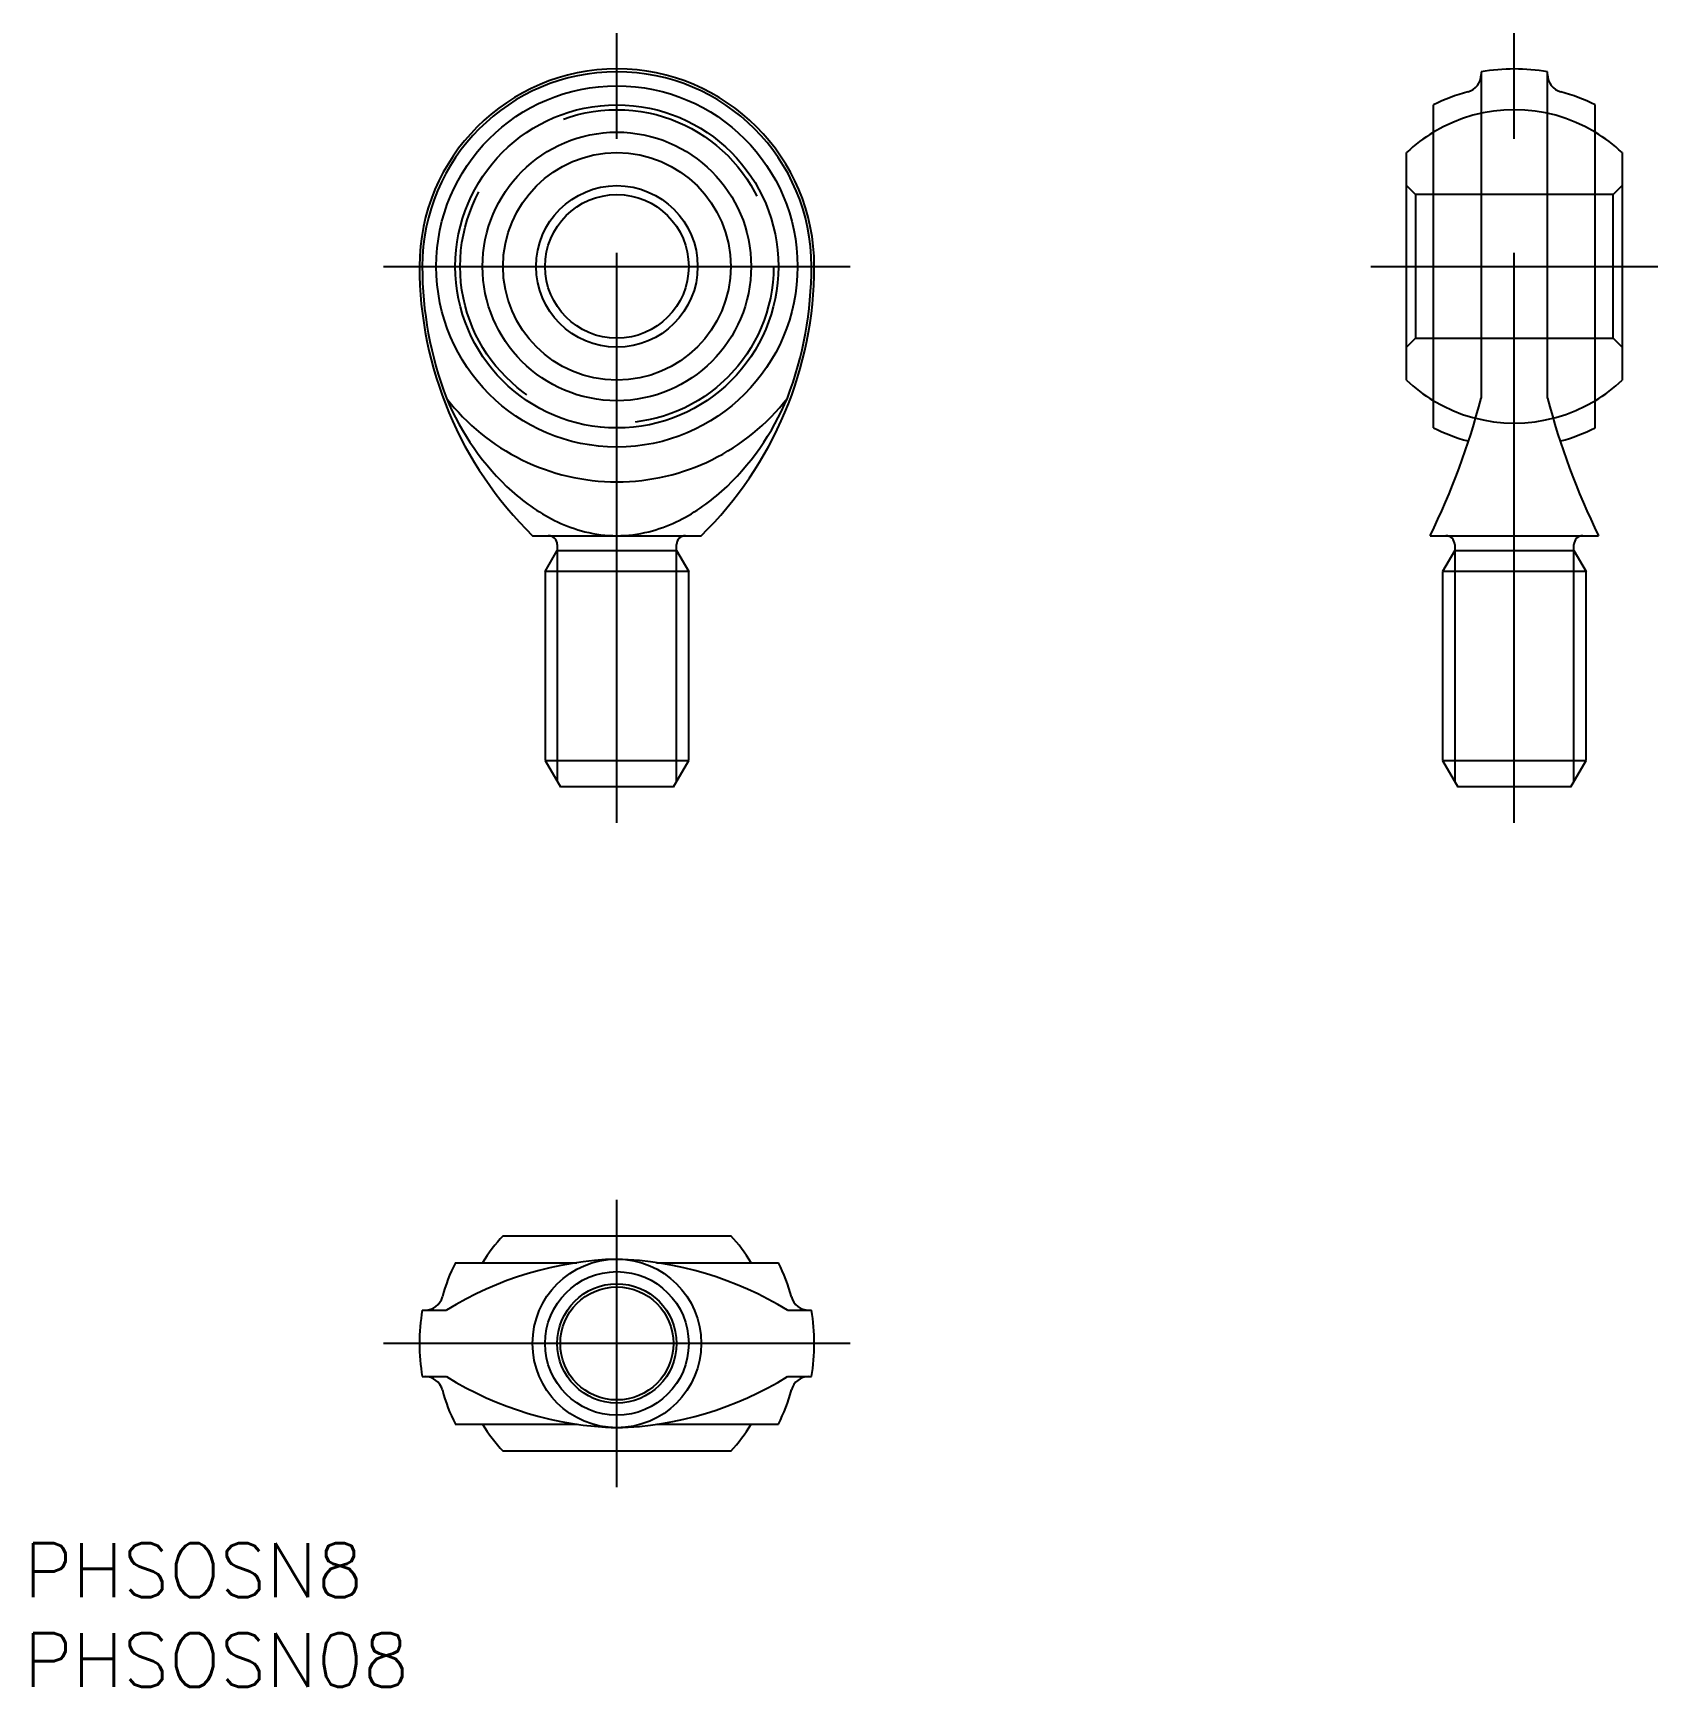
# Model space of a CAD drawing. Extents: x -32.5 to 58, y -19.1 to 73.
import ezdxf

# ---------------------------------------------------------------- set-up
doc = ezdxf.new("R2010")
doc.units = 0
doc.linetypes.add('CENTER', pattern=[50.8, 31.75, -6.35, 6.35, -6.35])
doc.linetypes.add('DASHED', pattern=[19.05, 12.7, -6.35])
doc.layers.get('0').update_dxf_attribs({"linetype": 'CONTINUOUS'})
doc.layers.add('CENTER', color=1, linetype='CENTER')
doc.styles.get("Standard").update_dxf_attribs({"font": 'txt.shx', "height": 3, "bigfont": 'bigfont.shx'})

msp = doc.modelspace()

# ---------------------------------------------------------------- linework, layer by layer
at = {"color": 7, "linetype": 'CONTINUOUS'}
for p, q in [((48.15, 70.843), (48.15, 52.669)), ((51.85, 52.669), (51.85, 70.843)), ((45.5, 51), (45.5, 69)), ((54.5, 51), (54.5, 69)), ((44, 53.659), (44, 66.341)), ((56, 66.341), (56, 53.659)), ((-4.697, 45), (4.697, 45)), ((-3.323, 44.5), (-3.323, 44.172)), ((3.324, 44.172), (3.324, 44.5)), ((45.303, 45), (54.697, 45)), ((46.676, 44.5), (46.676, 44.172)), ((53.323, 44.172), (53.323, 44.5)), ((-4, 43), (-3.323, 44.172)), ((-3.323, 44.172), (3.324, 44.172)), ((3.324, 44.172), (4, 43)), ((46.676, 44.172), (46, 43)), ((46.676, 44.172), (53.323, 44.172)), ((53.323, 44.172), (54, 43)), ((-4, 43), (-4, 32.472)), ((4, 43), (-4, 43)), ((4, 32.472), (4, 43)), ((46, 43), (46, 32.472)), ((54, 43), (46, 43)), ((54, 32.472), (54, 43)), ((-4, 32.472), (4, 32.472)), ((-4, 32.472), (-3.15, 31)), ((3.15, 31), (4, 32.472)), ((46, 32.472), (54, 32.472)), ((46, 32.472), (46.85, 31)), ((53.15, 31), (54, 32.472)), ((3.15, 31), (-3.15, 31)), ((53.15, 31), (46.85, 31)), ((-6.341, 6), (6.341, 6)), ((-9, 4.5), (-2.225, 4.5)), ((2.213, 4.5), (9, 4.5)), ((-10.843, 1.85), (-9.5, 1.85)), ((9.5, 1.85), (10.843, 1.85)), ((-10.843, -1.85), (-9.5, -1.85)), ((9.5, -1.85), (10.843, -1.85)), ((-9, -4.5), (-2.213, -4.5)), ((2.225, -4.5), (9, -4.5)), ((6.341, -6), (-6.341, -6))]:
    msp.add_line(p, q, dxfattribs=at)
at = {"color": 3, "linetype": 'DASHED'}
for p, q in [((44.5, 64), (44, 64.5)), ((55.5, 64), (56, 64.5)), ((44.5, 64), (44.5, 56)), ((55.5, 64), (44.5, 64)), ((55.5, 56), (55.5, 64)), ((44.5, 56), (44, 55.5)), ((44.5, 56), (55.5, 56)), ((55.5, 56), (56, 55.5))]:
    msp.add_line(p, q, dxfattribs=at)
at = {"color": 3, "linetype": 'CONTINUOUS'}
for p, q in [((-3.323, 44.172), (-3.323, 31.301)), ((3.324, 31.301), (3.324, 44.172)), ((46.676, 44.172), (46.676, 31.301)), ((53.323, 31.301), (53.323, 44.172))]:
    msp.add_line(p, q, dxfattribs=at)
at = {"color": 7, "linetype": 'CONTINUOUS'}
for centre, radius in [((0, 60), 10.062), ((0, 60), 9), ((0, 60), 7.481), ((0, 60), 6.341), ((0, 60), 4.5), ((0, 60), 4), ((0, 0), 4.697), ((0, 0), 4), ((0, 0), 3.15)]:
    msp.add_circle(centre, radius, dxfattribs=at)
at = {"color": 3, "linetype": 'DASHED'}
msp.add_circle((0, 60), 8.73, dxfattribs=at)
at = {"color": 3, "linetype": 'CONTINUOUS'}
msp.add_circle((0, 0), 3.324, dxfattribs=at)
at = {"color": 7, "linetype": 'CONTINUOUS'}
for centre, radius, start, end in [((0, 60), 11, 0, 180), ((50, 60), 11, 80.31788, 99.68212), ((0, 60), 10.843, 0, 180), ((47.15, 70.689), 1, 284.92958, 0), ((52.85, 70.689), 1, 180, 255.07042), ((50, 60), 10.062, 104.92958, 116.56505), ((50, 60), 10.062, 63.43495, 75.07042), ((50, 60), 8.73, 121.02847, 133.41559), ((50, 60), 8.73, 46.58441, 58.97153), ((10, 60), 21, 180, 225.58469), ((9.829, 59.998), 20.672, 179.99531, 200.76566), ((-10, 60), 21, 314.41531, 0), ((-9.825, 59.998), 20.668, 339.23245, 0.00658), ((50, 60), 8.73, 226.58441, 238.97153), ((50, 60), 8.73, 301.02847, 313.41559), ((0, 60), 12, 217.65512, 322.34488), ((4.095, 58.349), 14.735, 202.6757, 227.56241), ((-4.095, 58.349), 14.735, 312.43759, 337.3243), ((9.845, 62.526), 39.553, 333.69829, 345.56972), ((90.124, 62.514), 39.52, 194.42531, 206.30669), ((50, 60), 10.062, 243.43495, 255.07042), ((50, 60), 10.062, 284.92958, 296.56505), ((47.15, 49.311), 1, 72.56721, 75.07042), ((52.85, 49.311), 1, 104.92958, 107.44146), ((1.309, 55.398), 10.677, 227.90932, 244.41136), ((-1.309, 55.398), 10.677, 295.58864, 312.09068), ((0.265, 53.314), 8.346, 244.69425, 255.80406), ((0.01, 52.319), 7.319, 255.82752, 269.91854), ((-0.01, 52.319), 7.319, 270.08146, 284.17248), ((-0.265, 53.314), 8.346, 284.19594, 295.30575), ((-3.823, 44.5), 0.5, 0, 90), ((3.824, 44.5), 0.5, 90, 180), ((46.176, 44.5), 0.5, 0, 90), ((53.823, 44.5), 0.5, 90, 180), ((0, 0), 8.73, 136.58441, 148.97153), ((0, 0), 8.73, 31.02847, 43.41559), ((0.58, -14.512), 19.218, 91.72817, 121.63502), ((-0.601, -14.585), 19.291, 58.42272, 88.2141), ((0, 0), 10.062, 153.43495, 165.07042), ((0, 0), 10.062, 14.92958, 26.56505), ((0, 0), 11, 170.31788, 189.68212), ((-10.689, 2.85), 1, 270, 345.07042), ((10.689, 2.85), 1, 194.92958, 270), ((0, 0), 11, 350.31788, 9.68212), ((-10.689, -2.85), 1, 14.92958, 90), ((0, 0), 10.062, 194.92958, 206.56505), ((0.601, 14.585), 19.291, 238.42272, 268.2141), ((-0.58, 14.512), 19.218, 271.72817, 301.63502), ((0, 0), 10.062, 333.43495, 345.07042), ((10.689, -2.85), 1, 90, 165.07042), ((0, 0), 8.73, 211.02847, 223.41559), ((0, 0), 8.73, 316.58441, 328.97153)]:
    msp.add_arc(centre, radius, start, end, dxfattribs=at)
at = {"color": 3, "linetype": 'DASHED'}
for start, end in [(58.97153, 121.02847), (238.97153, 301.02847)]:
    msp.add_arc((50, 60), 8.73, start, end, dxfattribs=at)
at = {"layer": 'CENTER', "color": 1, "linetype": 'CENTER'}
for p, q in [((0, 29), (0, 73)), ((50, 29), (50, 73)), ((-13, 60), (13, 60)), ((42, 60), (58, 60)), ((0, -8), (0, 8)), ((13, 0), (-13, 0))]:
    msp.add_line(p, q, dxfattribs=at)

# ---------------------------------------------------------------- texts
at = {"color": 7, "linetype": 'CONTINUOUS'}
for s, p in [('PHSOSN8', (-33.04, -14.135)), ('PHSOSN08', (-33.04, -19.135))]:
    msp.add_text(s, height=3, dxfattribs=at).set_placement(p)

doc.saveas('drawing.dxf')
